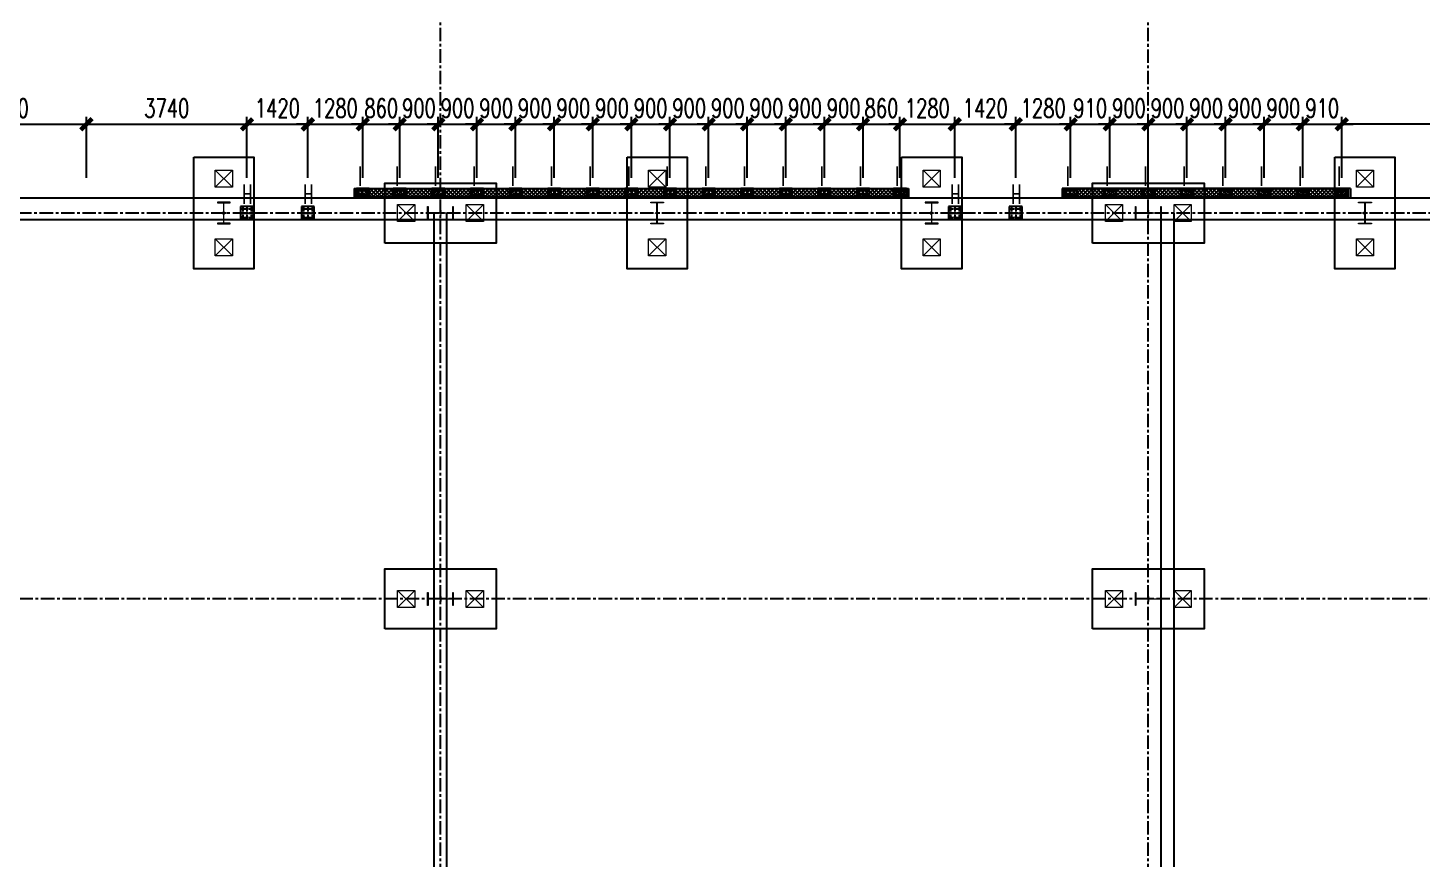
# Model space of a CAD drawing. Extents: x 782294 to 1727252, y -631030 to 17645.
# Drawn here: x 1043480 to 1075979, y -171001 to -151612 of the extents above; entities that cross this region are included whole.
import ezdxf

# ---------------------------------------------------------------- set-up
doc = ezdxf.new("R2010")
doc.units = 0
doc.linetypes.add('CENTER', pattern=[2, 1.25, -0.25, 0.25, -0.25])
doc.layers.get('Defpoints').update_dxf_attribs({"color": 210})
for name, color, linetype in [('!ZN3-铝板幕墙-3', 3, 'Continuous'), ('2钢材断面', 2, 'Continuous'), ('30预埋件', 30, 'Continuous'), ('40钢材投影', 40, 'Continuous'), ('ALT_CEN-0-30', 1, 'CENTER'), ('DIM', 173, 'Continuous'), ('DOTE', 1, 'CENTER'), ('S-BKL', 4, 'Continuous'), ('S-DOTE1', 140, 'CENTER'), ('S-HATCH1-W', 252, 'Continuous'), ('结构轮廓线', 1, 'Continuous')]:
    doc.layers.add(name, color=color, linetype=linetype)
doc.layers.add('S-col', color=2, linetype='Continuous', lineweight=0)
doc.layers.add('S-zhuang', color=1, linetype='Continuous', lineweight=0)
doc.styles.add('DHTEXT-1', font='romans.shx', dxfattribs={"width": 0.7, "bigfont": 'chinese.shx'})
doc.dimstyles.new('ZN175', dxfattribs={"dimscale": 175, "dimtxt": 2.5, "dimasz": 1.5, "dimexe": 1, "dimexo": 2, "dimgap": 0.9, "dimtad": 1, "dimdec": 0, "dimdsep": 46, "dimtxsty": 'DHTEXT-1', "dimblk": 'ARCHTICK', "dimcen": 2.5, "dimclrd": 173, "dimclre": 173, "dimclrt": 7, "dimazin": 2, "dimtfac": 1, "dimtdec": 0, "dimtix": 1, "dimtmove": 2, "dimatfit": 3, "dimfxl": 0, "dimtolj": 1, "dimtzin": 0, "dimarcsym": 0})

# ---------------------------------------------------------------- blocks, each defined once
blk = doc.blocks.new('20250901082728')
at = {"layer": 'DOTE', "ltscale": 250}
for p, q in [((43500, -5993.9), (43500, 99662.3)), ((60000, -5994.5), (60000, 99662.3)), ((133969.2, 90000), (-8092.2, 90000)), ((109500, 81000), (-8092.2, 81000))]:
    blk.add_line(p, q, dxfattribs=at)
blk = doc.blocks.new('20250913105919')
at = {"layer": '结构轮廓线', "color": 1, "ltscale": 500}
for p, q in [((41490, 90570), (54410, 90570)), ((41490, 90570), (41490, 90350)), ((54410, 90570), (54410, 90350)), ((64710, 90570), (57990, 90570)), ((57990, 90570), (57990, 90350)), ((64710, 90570), (64710, 90350))]:
    blk.add_line(p, q, dxfattribs=at)
blk = doc.blocks.new('20250903183753')
at = {"layer": '2钢材断面'}
for p, q in [((150, 0), (-150, 0)), ((-150, 0), (-150, -300)), ((150, -300), (150, 0)), ((-150, -300), (150, -300))]:
    blk.add_line(p, q, dxfattribs=at)
at = {"layer": '40钢材投影'}
for centre, radius in [((-100, -50), 12), ((-100, -150), 12), ((-100, -250), 12), ((-100, -50), 6), ((-100, -150), 6), ((-100, -250), 6), ((0, -50), 12), ((0, -150), 12), ((0, -250), 12), ((0, -50), 6), ((0, -150), 6), ((0, -250), 6), ((100, -50), 12), ((100, -150), 12), ((100, -251), 12), ((100, -50), 6), ((100, -150), 6), ((100, -251), 6)]:
    blk.add_circle(centre, radius, dxfattribs=at)
at = {"layer": 'ALT_CEN-0-30', "ltscale": 20}
for p, q in [((-100, 0), (-100, -300)), ((0, 0), (0, -300)), ((100, 0), (100, -300)), ((-150, -50), (150, -50)), ((-150, -150), (150, -150)), ((-150, -250), (150, -250))]:
    blk.add_line(p, q, dxfattribs=at)
blk = doc.blocks.new('20250903183821')
at = {"ltscale": 50}
blk.add_blockref('20250903183753', (0, 0), dxfattribs=at)
at = {"layer": '30预埋件', "style": 'DHTEXT-1', "text_generation_flag": 6, "width": 0.55}
blk.add_attdef('B', (-105, 65), '', height=450, rotation=180, dxfattribs=at)
blk = doc.blocks.new('20250902145151')
at = {"layer": '2钢材断面'}
for p, q in [((150, 100), (-150, 100)), ((-150, 100), (-150, -100)), ((150, -100), (150, 100)), ((-150, -100), (150, -100))]:
    blk.add_line(p, q, dxfattribs=at)
at = {"layer": '40钢材投影'}
for centre, radius in [((-100, 50), 10), ((-100, 50), 5), ((0, 50), 10), ((0, 50), 5), ((100, 50), 10), ((100, 50), 5), ((-100, -50), 10), ((-100, -50), 5), ((0, -50), 10), ((0, -50), 5), ((100, -50), 10), ((100, -50), 5)]:
    blk.add_circle(centre, radius, dxfattribs=at)
at = {"layer": 'ALT_CEN-0-30', "ltscale": 20}
for p, q in [((-150, 50), (150, 50)), ((-100, 100), (-100, -100)), ((0, 100), (0, -100)), ((100, 100), (100, -100)), ((-150, -50), (150, -50))]:
    blk.add_line(p, q, dxfattribs=at)
blk = doc.blocks.new('20250912153858')
at = {"ltscale": 50}
blk.add_blockref('20250902145151', (0, 100), dxfattribs=at)
at = {"layer": '30预埋件', "style": 'DHTEXT-1', "text_generation_flag": 6, "width": 0.55}
blk.add_attdef('B', (105, -65), '', height=450, dxfattribs=at)
blk = doc.blocks.new('20250913102435')
at = {"ltscale": 500}
for p in [(38990, 90150), (40410, 90150), (55490, 90150), (56910, 90150)]:
    blk.add_blockref('20250903183821', p, dxfattribs=at).add_auto_attribs({'B': 'H'})
at = {"layer": '结构轮廓线', "ltscale": 500, "rotation": 180}
for p in [(41690, 90570), (42550, 90570), (43450, 90570), (44350, 90570), (45250, 90570), (46150, 90570), (47050, 90570), (47950, 90570), (48850, 90570), (49750, 90570), (50650, 90570), (51550, 90570), (52450, 90570), (53350, 90570), (54210, 90570), (58190, 90570), (59100, 90570), (60000, 90570), (60900, 90570), (61800, 90569), (62700, 90570), (63600, 90570), (64510, 90570)]:
    blk.add_blockref('20250912153858', p, dxfattribs=at).add_auto_attribs({'B': 'I'})
blk = doc.blocks.new('_ArchTick')
at = {"color": 0, "linetype": 'ByBlock', "const_width": 0.4}
blk.add_lwpolyline([(-0.5, -0.5), (0.5, 0.5)], dxfattribs=at)
blk = doc.blocks.new('*D513')
at = {"layer": 'Defpoints', "color": 0, "ltscale": 1750, "transparency": 16777216}
for p in [(1074107, -153861), (1073197, -155461), (1074107, -155461)]:
    blk.add_point(p, dxfattribs=at)
at = {"layer": 'DIM', "color": 173, "linetype": 'ByBlock', "lineweight": -2, "ltscale": 1750, "transparency": 16777216}
for p, q in [((1073197, -155111), (1073197, -153686)), ((1074107, -155111), (1074107, -153686)), ((1073197, -153861), (1072935, -153861)), ((1073197, -153861), (1074107, -153861)), ((1074107, -153861), (1074370, -153861))]:
    blk.add_line(p, q, dxfattribs=at)
at = {"layer": 'DIM', "color": 173, "lineweight": -2, "ltscale": 1750, "transparency": 16777216, "xscale": 262.5, "yscale": 262.5, "zscale": 262.5}
blk.add_blockref('_ArchTick', (1073197, -153861), dxfattribs=at)
at = {"layer": 'DIM', "color": 173, "lineweight": -2, "ltscale": 1750, "transparency": 16777216, "xscale": 262.5, "yscale": 262.5, "zscale": 262.5, "rotation": 180}
blk.add_blockref('_ArchTick', (1074107, -153861), dxfattribs=at)
at = {"layer": 'DIM', "color": 7, "ltscale": 1750, "transparency": 16777216, "insert": (1073652, -153485), "char_height": 437.5, "attachment_point": 5, "style": 'DHTEXT-1'}
blk.add_mtext('\\A1;910', dxfattribs=at)
blk = doc.blocks.new('*D514')
at = {"layer": 'Defpoints', "color": 0, "ltscale": 1750, "transparency": 16777216}
for p in [(1073197, -153861), (1072297, -155461), (1073197, -155461)]:
    blk.add_point(p, dxfattribs=at)
at = {"layer": 'DIM', "color": 173, "linetype": 'ByBlock', "lineweight": -2, "ltscale": 1750, "transparency": 16777216}
for p, q in [((1072297, -155111), (1072297, -153686)), ((1073197, -155111), (1073197, -153686)), ((1072297, -153861), (1072035, -153861)), ((1072297, -153861), (1073197, -153861)), ((1073197, -153861), (1073460, -153861))]:
    blk.add_line(p, q, dxfattribs=at)
at = {"layer": 'DIM', "color": 173, "lineweight": -2, "ltscale": 1750, "transparency": 16777216, "xscale": 262.5, "yscale": 262.5, "zscale": 262.5}
blk.add_blockref('_ArchTick', (1072297, -153861), dxfattribs=at)
at = {"layer": 'DIM', "color": 173, "lineweight": -2, "ltscale": 1750, "transparency": 16777216, "xscale": 262.5, "yscale": 262.5, "zscale": 262.5, "rotation": 180}
blk.add_blockref('_ArchTick', (1073197, -153861), dxfattribs=at)
at = {"layer": 'DIM', "color": 7, "ltscale": 1750, "transparency": 16777216, "insert": (1072747, -153485), "char_height": 437.5, "attachment_point": 5, "style": 'DHTEXT-1'}
blk.add_mtext('\\A1;900', dxfattribs=at)
blk = doc.blocks.new('*D515')
at = {"layer": 'Defpoints', "color": 0, "ltscale": 1750, "transparency": 16777216}
for p in [(1072297, -153861), (1071397, -155461), (1072297, -155461)]:
    blk.add_point(p, dxfattribs=at)
at = {"layer": 'DIM', "color": 173, "linetype": 'ByBlock', "lineweight": -2, "ltscale": 1750, "transparency": 16777216}
for p, q in [((1071397, -155111), (1071397, -153686)), ((1072297, -155111), (1072297, -153686)), ((1071397, -153861), (1071135, -153861)), ((1071397, -153861), (1072297, -153861)), ((1072297, -153861), (1072560, -153861))]:
    blk.add_line(p, q, dxfattribs=at)
at = {"layer": 'DIM', "color": 173, "lineweight": -2, "ltscale": 1750, "transparency": 16777216, "xscale": 262.5, "yscale": 262.5, "zscale": 262.5}
blk.add_blockref('_ArchTick', (1071397, -153861), dxfattribs=at)
at = {"layer": 'DIM', "color": 173, "lineweight": -2, "ltscale": 1750, "transparency": 16777216, "xscale": 262.5, "yscale": 262.5, "zscale": 262.5, "rotation": 180}
blk.add_blockref('_ArchTick', (1072297, -153861), dxfattribs=at)
at = {"layer": 'DIM', "color": 7, "ltscale": 1750, "transparency": 16777216, "insert": (1071847, -153485), "char_height": 437.5, "attachment_point": 5, "style": 'DHTEXT-1'}
blk.add_mtext('\\A1;900', dxfattribs=at)
blk = doc.blocks.new('*D516')
at = {"layer": 'Defpoints', "color": 0, "ltscale": 1750, "transparency": 16777216}
for p in [(1071397, -153861), (1070497, -155461), (1071397, -155461)]:
    blk.add_point(p, dxfattribs=at)
at = {"layer": 'DIM', "color": 173, "linetype": 'ByBlock', "lineweight": -2, "ltscale": 1750, "transparency": 16777216}
for p, q in [((1070497, -155111), (1070497, -153686)), ((1071397, -155111), (1071397, -153686)), ((1070497, -153861), (1070235, -153861)), ((1070497, -153861), (1071397, -153861)), ((1071397, -153861), (1071660, -153861))]:
    blk.add_line(p, q, dxfattribs=at)
at = {"layer": 'DIM', "color": 173, "lineweight": -2, "ltscale": 1750, "transparency": 16777216, "xscale": 262.5, "yscale": 262.5, "zscale": 262.5}
blk.add_blockref('_ArchTick', (1070497, -153861), dxfattribs=at)
at = {"layer": 'DIM', "color": 173, "lineweight": -2, "ltscale": 1750, "transparency": 16777216, "xscale": 262.5, "yscale": 262.5, "zscale": 262.5, "rotation": 180}
blk.add_blockref('_ArchTick', (1071397, -153861), dxfattribs=at)
at = {"layer": 'DIM', "color": 7, "ltscale": 1750, "transparency": 16777216, "insert": (1070947, -153485), "char_height": 437.5, "attachment_point": 5, "style": 'DHTEXT-1'}
blk.add_mtext('\\A1;900', dxfattribs=at)
blk = doc.blocks.new('*D517')
at = {"layer": 'Defpoints', "color": 0, "ltscale": 1750, "transparency": 16777216}
for p in [(1070497, -153861), (1069597, -155461), (1070497, -155461)]:
    blk.add_point(p, dxfattribs=at)
at = {"layer": 'DIM', "color": 173, "linetype": 'ByBlock', "lineweight": -2, "ltscale": 1750, "transparency": 16777216}
for p, q in [((1069597, -155111), (1069597, -153686)), ((1070497, -155111), (1070497, -153686)), ((1069597, -153861), (1069335, -153861)), ((1069597, -153861), (1070497, -153861)), ((1070497, -153861), (1070760, -153861))]:
    blk.add_line(p, q, dxfattribs=at)
at = {"layer": 'DIM', "color": 173, "lineweight": -2, "ltscale": 1750, "transparency": 16777216, "xscale": 262.5, "yscale": 262.5, "zscale": 262.5}
blk.add_blockref('_ArchTick', (1069597, -153861), dxfattribs=at)
at = {"layer": 'DIM', "color": 173, "lineweight": -2, "ltscale": 1750, "transparency": 16777216, "xscale": 262.5, "yscale": 262.5, "zscale": 262.5, "rotation": 180}
blk.add_blockref('_ArchTick', (1070497, -153861), dxfattribs=at)
at = {"layer": 'DIM', "color": 7, "ltscale": 1750, "transparency": 16777216, "insert": (1070047, -153485), "char_height": 437.5, "attachment_point": 5, "style": 'DHTEXT-1'}
blk.add_mtext('\\A1;900', dxfattribs=at)
blk = doc.blocks.new('*D518')
at = {"layer": 'Defpoints', "color": 0, "ltscale": 1750, "transparency": 16777216}
for p in [(1069597, -153861), (1068697, -155461), (1069597, -155461)]:
    blk.add_point(p, dxfattribs=at)
at = {"layer": 'DIM', "color": 173, "linetype": 'ByBlock', "lineweight": -2, "ltscale": 1750, "transparency": 16777216}
for p, q in [((1068697, -155111), (1068697, -153686)), ((1069597, -155111), (1069597, -153686)), ((1068697, -153861), (1068435, -153861)), ((1068697, -153861), (1069597, -153861)), ((1069597, -153861), (1069860, -153861))]:
    blk.add_line(p, q, dxfattribs=at)
at = {"layer": 'DIM', "color": 173, "lineweight": -2, "ltscale": 1750, "transparency": 16777216, "xscale": 262.5, "yscale": 262.5, "zscale": 262.5}
blk.add_blockref('_ArchTick', (1068697, -153861), dxfattribs=at)
at = {"layer": 'DIM', "color": 173, "lineweight": -2, "ltscale": 1750, "transparency": 16777216, "xscale": 262.5, "yscale": 262.5, "zscale": 262.5, "rotation": 180}
blk.add_blockref('_ArchTick', (1069597, -153861), dxfattribs=at)
at = {"layer": 'DIM', "color": 7, "ltscale": 1750, "transparency": 16777216, "insert": (1069147, -153485), "char_height": 437.5, "attachment_point": 5, "style": 'DHTEXT-1'}
blk.add_mtext('\\A1;900', dxfattribs=at)
blk = doc.blocks.new('*D519')
at = {"layer": 'Defpoints', "color": 0, "ltscale": 1750, "transparency": 16777216}
for p in [(1068697, -153861), (1067787, -155461), (1068697, -155461)]:
    blk.add_point(p, dxfattribs=at)
at = {"layer": 'DIM', "color": 173, "linetype": 'ByBlock', "lineweight": -2, "ltscale": 1750, "transparency": 16777216}
for p, q in [((1067787, -155111), (1067787, -153686)), ((1068697, -155111), (1068697, -153686)), ((1067787, -153861), (1067525, -153861)), ((1067787, -153861), (1068697, -153861)), ((1068697, -153861), (1068960, -153861))]:
    blk.add_line(p, q, dxfattribs=at)
at = {"layer": 'DIM', "color": 173, "lineweight": -2, "ltscale": 1750, "transparency": 16777216, "xscale": 262.5, "yscale": 262.5, "zscale": 262.5}
blk.add_blockref('_ArchTick', (1067787, -153861), dxfattribs=at)
at = {"layer": 'DIM', "color": 173, "lineweight": -2, "ltscale": 1750, "transparency": 16777216, "xscale": 262.5, "yscale": 262.5, "zscale": 262.5, "rotation": 180}
blk.add_blockref('_ArchTick', (1068697, -153861), dxfattribs=at)
at = {"layer": 'DIM', "color": 7, "ltscale": 1750, "transparency": 16777216, "insert": (1068242, -153485), "char_height": 437.5, "attachment_point": 5, "style": 'DHTEXT-1'}
blk.add_mtext('\\A1;910', dxfattribs=at)
blk = doc.blocks.new('*D520')
at = {"layer": 'Defpoints', "color": 0, "ltscale": 1750, "transparency": 16777216}
for p in [(1067787, -153861), (1066507, -155461), (1067787, -155461)]:
    blk.add_point(p, dxfattribs=at)
at = {"layer": 'DIM', "color": 173, "linetype": 'ByBlock', "lineweight": -2, "ltscale": 1750, "transparency": 16777216}
for p, q in [((1066507, -155111), (1066507, -153686)), ((1067787, -155111), (1067787, -153686)), ((1066507, -153861), (1066245, -153861)), ((1066507, -153861), (1067787, -153861)), ((1067787, -153861), (1068050, -153861))]:
    blk.add_line(p, q, dxfattribs=at)
at = {"layer": 'DIM', "color": 173, "lineweight": -2, "ltscale": 1750, "transparency": 16777216, "xscale": 262.5, "yscale": 262.5, "zscale": 262.5}
blk.add_blockref('_ArchTick', (1066507, -153861), dxfattribs=at)
at = {"layer": 'DIM', "color": 173, "lineweight": -2, "ltscale": 1750, "transparency": 16777216, "xscale": 262.5, "yscale": 262.5, "zscale": 262.5, "rotation": 180}
blk.add_blockref('_ArchTick', (1067787, -153861), dxfattribs=at)
at = {"layer": 'DIM', "color": 7, "ltscale": 1750, "transparency": 16777216, "insert": (1067147, -153485), "char_height": 437.5, "attachment_point": 5, "style": 'DHTEXT-1'}
blk.add_mtext('\\A1;1280', dxfattribs=at)
blk = doc.blocks.new('*D521')
at = {"layer": 'Defpoints', "color": 0, "ltscale": 1750, "transparency": 16777216}
for p in [(1066507, -153861), (1065087, -155461), (1066507, -155461)]:
    blk.add_point(p, dxfattribs=at)
at = {"layer": 'DIM', "color": 173, "linetype": 'ByBlock', "lineweight": -2, "ltscale": 1750, "transparency": 16777216}
for p, q in [((1065087, -155111), (1065087, -153686)), ((1066507, -155111), (1066507, -153686)), ((1065087, -153861), (1066507, -153861))]:
    blk.add_line(p, q, dxfattribs=at)
at = {"layer": 'DIM', "color": 173, "lineweight": -2, "ltscale": 1750, "transparency": 16777216, "xscale": 262.5, "yscale": 262.5, "zscale": 262.5, "rotation": 180}
blk.add_blockref('_ArchTick', (1065087, -153861), dxfattribs=at)
at = {"layer": 'DIM', "color": 173, "lineweight": -2, "ltscale": 1750, "transparency": 16777216, "xscale": 262.5, "yscale": 262.5, "zscale": 262.5}
blk.add_blockref('_ArchTick', (1066507, -153861), dxfattribs=at)
at = {"layer": 'DIM', "color": 7, "ltscale": 1750, "transparency": 16777216, "insert": (1065797, -153485), "char_height": 437.5, "attachment_point": 5, "style": 'DHTEXT-1'}
blk.add_mtext('\\A1;1420', dxfattribs=at)
blk = doc.blocks.new('*D522')
at = {"layer": 'Defpoints', "color": 0, "ltscale": 1750, "transparency": 16777216}
for p in [(1065087, -153861), (1063807, -155461), (1065087, -155461)]:
    blk.add_point(p, dxfattribs=at)
at = {"layer": 'DIM', "color": 173, "linetype": 'ByBlock', "lineweight": -2, "ltscale": 1750, "transparency": 16777216}
for p, q in [((1063807, -155111), (1063807, -153686)), ((1065087, -155111), (1065087, -153686)), ((1063807, -153861), (1063545, -153861)), ((1063807, -153861), (1065087, -153861)), ((1065087, -153861), (1065350, -153861))]:
    blk.add_line(p, q, dxfattribs=at)
at = {"layer": 'DIM', "color": 173, "lineweight": -2, "ltscale": 1750, "transparency": 16777216, "xscale": 262.5, "yscale": 262.5, "zscale": 262.5}
blk.add_blockref('_ArchTick', (1063807, -153861), dxfattribs=at)
at = {"layer": 'DIM', "color": 173, "lineweight": -2, "ltscale": 1750, "transparency": 16777216, "xscale": 262.5, "yscale": 262.5, "zscale": 262.5, "rotation": 180}
blk.add_blockref('_ArchTick', (1065087, -153861), dxfattribs=at)
at = {"layer": 'DIM', "color": 7, "ltscale": 1750, "transparency": 16777216, "insert": (1064447, -153485), "char_height": 437.5, "attachment_point": 5, "style": 'DHTEXT-1'}
blk.add_mtext('\\A1;1280', dxfattribs=at)
blk = doc.blocks.new('*D523')
at = {"layer": 'Defpoints', "color": 0, "ltscale": 1750, "transparency": 16777216}
for p in [(1063807, -153861), (1062947, -155461), (1063807, -155461)]:
    blk.add_point(p, dxfattribs=at)
at = {"layer": 'DIM', "color": 173, "linetype": 'ByBlock', "lineweight": -2, "ltscale": 1750, "transparency": 16777216}
for p, q in [((1062947, -155111), (1062947, -153686)), ((1063807, -155111), (1063807, -153686)), ((1062947, -153861), (1062685, -153861)), ((1062947, -153861), (1063807, -153861)), ((1063807, -153861), (1064070, -153861))]:
    blk.add_line(p, q, dxfattribs=at)
at = {"layer": 'DIM', "color": 173, "lineweight": -2, "ltscale": 1750, "transparency": 16777216, "xscale": 262.5, "yscale": 262.5, "zscale": 262.5}
blk.add_blockref('_ArchTick', (1062947, -153861), dxfattribs=at)
at = {"layer": 'DIM', "color": 173, "lineweight": -2, "ltscale": 1750, "transparency": 16777216, "xscale": 262.5, "yscale": 262.5, "zscale": 262.5, "rotation": 180}
blk.add_blockref('_ArchTick', (1063807, -153861), dxfattribs=at)
at = {"layer": 'DIM', "color": 7, "ltscale": 1750, "transparency": 16777216, "insert": (1063377, -153485), "char_height": 437.5, "attachment_point": 5, "style": 'DHTEXT-1'}
blk.add_mtext('\\A1;860', dxfattribs=at)
blk = doc.blocks.new('*D524')
at = {"layer": 'Defpoints', "color": 0, "ltscale": 1750, "transparency": 16777216}
for p in [(1062947, -153861), (1062047, -155461), (1062947, -155461)]:
    blk.add_point(p, dxfattribs=at)
at = {"layer": 'DIM', "color": 173, "linetype": 'ByBlock', "lineweight": -2, "ltscale": 1750, "transparency": 16777216}
for p, q in [((1062047, -155111), (1062047, -153686)), ((1062947, -155111), (1062947, -153686)), ((1062047, -153861), (1061785, -153861)), ((1062047, -153861), (1062947, -153861)), ((1062947, -153861), (1063210, -153861))]:
    blk.add_line(p, q, dxfattribs=at)
at = {"layer": 'DIM', "color": 173, "lineweight": -2, "ltscale": 1750, "transparency": 16777216, "xscale": 262.5, "yscale": 262.5, "zscale": 262.5}
blk.add_blockref('_ArchTick', (1062047, -153861), dxfattribs=at)
at = {"layer": 'DIM', "color": 173, "lineweight": -2, "ltscale": 1750, "transparency": 16777216, "xscale": 262.5, "yscale": 262.5, "zscale": 262.5, "rotation": 180}
blk.add_blockref('_ArchTick', (1062947, -153861), dxfattribs=at)
at = {"layer": 'DIM', "color": 7, "ltscale": 1750, "transparency": 16777216, "insert": (1062497, -153485), "char_height": 437.5, "attachment_point": 5, "style": 'DHTEXT-1'}
blk.add_mtext('\\A1;900', dxfattribs=at)
blk = doc.blocks.new('*D525')
at = {"layer": 'Defpoints', "color": 0, "ltscale": 1750, "transparency": 16777216}
for p in [(1062047, -153861), (1061147, -155461), (1062047, -155461)]:
    blk.add_point(p, dxfattribs=at)
at = {"layer": 'DIM', "color": 173, "linetype": 'ByBlock', "lineweight": -2, "ltscale": 1750, "transparency": 16777216}
for p, q in [((1061147, -155111), (1061147, -153686)), ((1062047, -155111), (1062047, -153686)), ((1061147, -153861), (1060885, -153861)), ((1061147, -153861), (1062047, -153861)), ((1062047, -153861), (1062310, -153861))]:
    blk.add_line(p, q, dxfattribs=at)
at = {"layer": 'DIM', "color": 173, "lineweight": -2, "ltscale": 1750, "transparency": 16777216, "xscale": 262.5, "yscale": 262.5, "zscale": 262.5}
blk.add_blockref('_ArchTick', (1061147, -153861), dxfattribs=at)
at = {"layer": 'DIM', "color": 173, "lineweight": -2, "ltscale": 1750, "transparency": 16777216, "xscale": 262.5, "yscale": 262.5, "zscale": 262.5, "rotation": 180}
blk.add_blockref('_ArchTick', (1062047, -153861), dxfattribs=at)
at = {"layer": 'DIM', "color": 7, "ltscale": 1750, "transparency": 16777216, "insert": (1061597, -153485), "char_height": 437.5, "attachment_point": 5, "style": 'DHTEXT-1'}
blk.add_mtext('\\A1;900', dxfattribs=at)
blk = doc.blocks.new('*D526')
at = {"layer": 'Defpoints', "color": 0, "ltscale": 1750, "transparency": 16777216}
for p in [(1061147, -153861), (1060247, -155461), (1061147, -155461)]:
    blk.add_point(p, dxfattribs=at)
at = {"layer": 'DIM', "color": 173, "linetype": 'ByBlock', "lineweight": -2, "ltscale": 1750, "transparency": 16777216}
for p, q in [((1060247, -155111), (1060247, -153686)), ((1061147, -155111), (1061147, -153686)), ((1060247, -153861), (1059985, -153861)), ((1060247, -153861), (1061147, -153861)), ((1061147, -153861), (1061410, -153861))]:
    blk.add_line(p, q, dxfattribs=at)
at = {"layer": 'DIM', "color": 173, "lineweight": -2, "ltscale": 1750, "transparency": 16777216, "xscale": 262.5, "yscale": 262.5, "zscale": 262.5}
blk.add_blockref('_ArchTick', (1060247, -153861), dxfattribs=at)
at = {"layer": 'DIM', "color": 173, "lineweight": -2, "ltscale": 1750, "transparency": 16777216, "xscale": 262.5, "yscale": 262.5, "zscale": 262.5, "rotation": 180}
blk.add_blockref('_ArchTick', (1061147, -153861), dxfattribs=at)
at = {"layer": 'DIM', "color": 7, "ltscale": 1750, "transparency": 16777216, "insert": (1060697, -153485), "char_height": 437.5, "attachment_point": 5, "style": 'DHTEXT-1'}
blk.add_mtext('\\A1;900', dxfattribs=at)
blk = doc.blocks.new('*D527')
at = {"layer": 'Defpoints', "color": 0, "ltscale": 1750, "transparency": 16777216}
for p in [(1060247, -153861), (1059347, -155461), (1060247, -155461)]:
    blk.add_point(p, dxfattribs=at)
at = {"layer": 'DIM', "color": 173, "linetype": 'ByBlock', "lineweight": -2, "ltscale": 1750, "transparency": 16777216}
for p, q in [((1059347, -155111), (1059347, -153686)), ((1060247, -155111), (1060247, -153686)), ((1059347, -153861), (1059085, -153861)), ((1059347, -153861), (1060247, -153861)), ((1060247, -153861), (1060510, -153861))]:
    blk.add_line(p, q, dxfattribs=at)
at = {"layer": 'DIM', "color": 173, "lineweight": -2, "ltscale": 1750, "transparency": 16777216, "xscale": 262.5, "yscale": 262.5, "zscale": 262.5}
blk.add_blockref('_ArchTick', (1059347, -153861), dxfattribs=at)
at = {"layer": 'DIM', "color": 173, "lineweight": -2, "ltscale": 1750, "transparency": 16777216, "xscale": 262.5, "yscale": 262.5, "zscale": 262.5, "rotation": 180}
blk.add_blockref('_ArchTick', (1060247, -153861), dxfattribs=at)
at = {"layer": 'DIM', "color": 7, "ltscale": 1750, "transparency": 16777216, "insert": (1059797, -153485), "char_height": 437.5, "attachment_point": 5, "style": 'DHTEXT-1'}
blk.add_mtext('\\A1;900', dxfattribs=at)
blk = doc.blocks.new('*D528')
at = {"layer": 'Defpoints', "color": 0, "ltscale": 1750, "transparency": 16777216}
for p in [(1059347, -153861), (1058447, -155461), (1059347, -155461)]:
    blk.add_point(p, dxfattribs=at)
at = {"layer": 'DIM', "color": 173, "linetype": 'ByBlock', "lineweight": -2, "ltscale": 1750, "transparency": 16777216}
for p, q in [((1058447, -155111), (1058447, -153686)), ((1059347, -155111), (1059347, -153686)), ((1058447, -153861), (1058185, -153861)), ((1058447, -153861), (1059347, -153861)), ((1059347, -153861), (1059610, -153861))]:
    blk.add_line(p, q, dxfattribs=at)
at = {"layer": 'DIM', "color": 173, "lineweight": -2, "ltscale": 1750, "transparency": 16777216, "xscale": 262.5, "yscale": 262.5, "zscale": 262.5}
blk.add_blockref('_ArchTick', (1058447, -153861), dxfattribs=at)
at = {"layer": 'DIM', "color": 173, "lineweight": -2, "ltscale": 1750, "transparency": 16777216, "xscale": 262.5, "yscale": 262.5, "zscale": 262.5, "rotation": 180}
blk.add_blockref('_ArchTick', (1059347, -153861), dxfattribs=at)
at = {"layer": 'DIM', "color": 7, "ltscale": 1750, "transparency": 16777216, "insert": (1058897, -153485), "char_height": 437.5, "attachment_point": 5, "style": 'DHTEXT-1'}
blk.add_mtext('\\A1;900', dxfattribs=at)
blk = doc.blocks.new('*D529')
at = {"layer": 'Defpoints', "color": 0, "ltscale": 1750, "transparency": 16777216}
for p in [(1058447, -153861), (1057547, -155461), (1058447, -155461)]:
    blk.add_point(p, dxfattribs=at)
at = {"layer": 'DIM', "color": 173, "linetype": 'ByBlock', "lineweight": -2, "ltscale": 1750, "transparency": 16777216}
for p, q in [((1057547, -155111), (1057547, -153686)), ((1058447, -155111), (1058447, -153686)), ((1057547, -153861), (1057285, -153861)), ((1057547, -153861), (1058447, -153861)), ((1058447, -153861), (1058710, -153861))]:
    blk.add_line(p, q, dxfattribs=at)
at = {"layer": 'DIM', "color": 173, "lineweight": -2, "ltscale": 1750, "transparency": 16777216, "xscale": 262.5, "yscale": 262.5, "zscale": 262.5}
blk.add_blockref('_ArchTick', (1057547, -153861), dxfattribs=at)
at = {"layer": 'DIM', "color": 173, "lineweight": -2, "ltscale": 1750, "transparency": 16777216, "xscale": 262.5, "yscale": 262.5, "zscale": 262.5, "rotation": 180}
blk.add_blockref('_ArchTick', (1058447, -153861), dxfattribs=at)
at = {"layer": 'DIM', "color": 7, "ltscale": 1750, "transparency": 16777216, "insert": (1057997, -153485), "char_height": 437.5, "attachment_point": 5, "style": 'DHTEXT-1'}
blk.add_mtext('\\A1;900', dxfattribs=at)
blk = doc.blocks.new('*D530')
at = {"layer": 'Defpoints', "color": 0, "ltscale": 1750, "transparency": 16777216}
for p in [(1057547, -153861), (1056647, -155461), (1057547, -155461)]:
    blk.add_point(p, dxfattribs=at)
at = {"layer": 'DIM', "color": 173, "linetype": 'ByBlock', "lineweight": -2, "ltscale": 1750, "transparency": 16777216}
for p, q in [((1056647, -155111), (1056647, -153686)), ((1057547, -155111), (1057547, -153686)), ((1056647, -153861), (1056385, -153861)), ((1056647, -153861), (1057547, -153861)), ((1057547, -153861), (1057810, -153861))]:
    blk.add_line(p, q, dxfattribs=at)
at = {"layer": 'DIM', "color": 173, "lineweight": -2, "ltscale": 1750, "transparency": 16777216, "xscale": 262.5, "yscale": 262.5, "zscale": 262.5}
blk.add_blockref('_ArchTick', (1056647, -153861), dxfattribs=at)
at = {"layer": 'DIM', "color": 173, "lineweight": -2, "ltscale": 1750, "transparency": 16777216, "xscale": 262.5, "yscale": 262.5, "zscale": 262.5, "rotation": 180}
blk.add_blockref('_ArchTick', (1057547, -153861), dxfattribs=at)
at = {"layer": 'DIM', "color": 7, "ltscale": 1750, "transparency": 16777216, "insert": (1057097, -153485), "char_height": 437.5, "attachment_point": 5, "style": 'DHTEXT-1'}
blk.add_mtext('\\A1;900', dxfattribs=at)
blk = doc.blocks.new('*D531')
at = {"layer": 'Defpoints', "color": 0, "ltscale": 1750, "transparency": 16777216}
for p in [(1056647, -153861), (1055747, -155461), (1056647, -155461)]:
    blk.add_point(p, dxfattribs=at)
at = {"layer": 'DIM', "color": 173, "linetype": 'ByBlock', "lineweight": -2, "ltscale": 1750, "transparency": 16777216}
for p, q in [((1055747, -155111), (1055747, -153686)), ((1056647, -155111), (1056647, -153686)), ((1055747, -153861), (1055485, -153861)), ((1055747, -153861), (1056647, -153861)), ((1056647, -153861), (1056910, -153861))]:
    blk.add_line(p, q, dxfattribs=at)
at = {"layer": 'DIM', "color": 173, "lineweight": -2, "ltscale": 1750, "transparency": 16777216, "xscale": 262.5, "yscale": 262.5, "zscale": 262.5}
blk.add_blockref('_ArchTick', (1055747, -153861), dxfattribs=at)
at = {"layer": 'DIM', "color": 173, "lineweight": -2, "ltscale": 1750, "transparency": 16777216, "xscale": 262.5, "yscale": 262.5, "zscale": 262.5, "rotation": 180}
blk.add_blockref('_ArchTick', (1056647, -153861), dxfattribs=at)
at = {"layer": 'DIM', "color": 7, "ltscale": 1750, "transparency": 16777216, "insert": (1056197, -153485), "char_height": 437.5, "attachment_point": 5, "style": 'DHTEXT-1'}
blk.add_mtext('\\A1;900', dxfattribs=at)
blk = doc.blocks.new('*D532')
at = {"layer": 'Defpoints', "color": 0, "ltscale": 1750, "transparency": 16777216}
for p in [(1055747, -153861), (1054847, -155461), (1055747, -155461)]:
    blk.add_point(p, dxfattribs=at)
at = {"layer": 'DIM', "color": 173, "linetype": 'ByBlock', "lineweight": -2, "ltscale": 1750, "transparency": 16777216}
for p, q in [((1054847, -155111), (1054847, -153686)), ((1055747, -155111), (1055747, -153686)), ((1054847, -153861), (1054585, -153861)), ((1054847, -153861), (1055747, -153861)), ((1055747, -153861), (1056010, -153861))]:
    blk.add_line(p, q, dxfattribs=at)
at = {"layer": 'DIM', "color": 173, "lineweight": -2, "ltscale": 1750, "transparency": 16777216, "xscale": 262.5, "yscale": 262.5, "zscale": 262.5}
blk.add_blockref('_ArchTick', (1054847, -153861), dxfattribs=at)
at = {"layer": 'DIM', "color": 173, "lineweight": -2, "ltscale": 1750, "transparency": 16777216, "xscale": 262.5, "yscale": 262.5, "zscale": 262.5, "rotation": 180}
blk.add_blockref('_ArchTick', (1055747, -153861), dxfattribs=at)
at = {"layer": 'DIM', "color": 7, "ltscale": 1750, "transparency": 16777216, "insert": (1055297, -153485), "char_height": 437.5, "attachment_point": 5, "style": 'DHTEXT-1'}
blk.add_mtext('\\A1;900', dxfattribs=at)
blk = doc.blocks.new('*D533')
at = {"layer": 'Defpoints', "color": 0, "ltscale": 1750, "transparency": 16777216}
for p in [(1054847, -153861), (1053947, -155461), (1054847, -155461)]:
    blk.add_point(p, dxfattribs=at)
at = {"layer": 'DIM', "color": 173, "linetype": 'ByBlock', "lineweight": -2, "ltscale": 1750, "transparency": 16777216}
for p, q in [((1053947, -155111), (1053947, -153686)), ((1054847, -155111), (1054847, -153686)), ((1053947, -153861), (1053685, -153861)), ((1053947, -153861), (1054847, -153861)), ((1054847, -153861), (1055110, -153861))]:
    blk.add_line(p, q, dxfattribs=at)
at = {"layer": 'DIM', "color": 173, "lineweight": -2, "ltscale": 1750, "transparency": 16777216, "xscale": 262.5, "yscale": 262.5, "zscale": 262.5}
blk.add_blockref('_ArchTick', (1053947, -153861), dxfattribs=at)
at = {"layer": 'DIM', "color": 173, "lineweight": -2, "ltscale": 1750, "transparency": 16777216, "xscale": 262.5, "yscale": 262.5, "zscale": 262.5, "rotation": 180}
blk.add_blockref('_ArchTick', (1054847, -153861), dxfattribs=at)
at = {"layer": 'DIM', "color": 7, "ltscale": 1750, "transparency": 16777216, "insert": (1054397, -153485), "char_height": 437.5, "attachment_point": 5, "style": 'DHTEXT-1'}
blk.add_mtext('\\A1;900', dxfattribs=at)
blk = doc.blocks.new('*D534')
at = {"layer": 'Defpoints', "color": 0, "ltscale": 1750, "transparency": 16777216}
for p in [(1053947, -153861), (1053047, -155461), (1053947, -155461)]:
    blk.add_point(p, dxfattribs=at)
at = {"layer": 'DIM', "color": 173, "linetype": 'ByBlock', "lineweight": -2, "ltscale": 1750, "transparency": 16777216}
for p, q in [((1053047, -155111), (1053047, -153686)), ((1053947, -155111), (1053947, -153686)), ((1053047, -153861), (1052785, -153861)), ((1053047, -153861), (1053947, -153861)), ((1053947, -153861), (1054210, -153861))]:
    blk.add_line(p, q, dxfattribs=at)
at = {"layer": 'DIM', "color": 173, "lineweight": -2, "ltscale": 1750, "transparency": 16777216, "xscale": 262.5, "yscale": 262.5, "zscale": 262.5}
blk.add_blockref('_ArchTick', (1053047, -153861), dxfattribs=at)
at = {"layer": 'DIM', "color": 173, "lineweight": -2, "ltscale": 1750, "transparency": 16777216, "xscale": 262.5, "yscale": 262.5, "zscale": 262.5, "rotation": 180}
blk.add_blockref('_ArchTick', (1053947, -153861), dxfattribs=at)
at = {"layer": 'DIM', "color": 7, "ltscale": 1750, "transparency": 16777216, "insert": (1053497, -153485), "char_height": 437.5, "attachment_point": 5, "style": 'DHTEXT-1'}
blk.add_mtext('\\A1;900', dxfattribs=at)
blk = doc.blocks.new('*D535')
at = {"layer": 'Defpoints', "color": 0, "ltscale": 1750, "transparency": 16777216}
for p in [(1053047, -153861), (1052147, -155461), (1053047, -155461)]:
    blk.add_point(p, dxfattribs=at)
at = {"layer": 'DIM', "color": 173, "linetype": 'ByBlock', "lineweight": -2, "ltscale": 1750, "transparency": 16777216}
for p, q in [((1052147, -155111), (1052147, -153686)), ((1053047, -155111), (1053047, -153686)), ((1052147, -153861), (1051885, -153861)), ((1052147, -153861), (1053047, -153861)), ((1053047, -153861), (1053310, -153861))]:
    blk.add_line(p, q, dxfattribs=at)
at = {"layer": 'DIM', "color": 173, "lineweight": -2, "ltscale": 1750, "transparency": 16777216, "xscale": 262.5, "yscale": 262.5, "zscale": 262.5}
blk.add_blockref('_ArchTick', (1052147, -153861), dxfattribs=at)
at = {"layer": 'DIM', "color": 173, "lineweight": -2, "ltscale": 1750, "transparency": 16777216, "xscale": 262.5, "yscale": 262.5, "zscale": 262.5, "rotation": 180}
blk.add_blockref('_ArchTick', (1053047, -153861), dxfattribs=at)
at = {"layer": 'DIM', "color": 7, "ltscale": 1750, "transparency": 16777216, "insert": (1052597, -153485), "char_height": 437.5, "attachment_point": 5, "style": 'DHTEXT-1'}
blk.add_mtext('\\A1;900', dxfattribs=at)
blk = doc.blocks.new('*D536')
at = {"layer": 'Defpoints', "color": 0, "ltscale": 1750, "transparency": 16777216}
for p in [(1052147, -153861), (1051287, -155461), (1052147, -155461)]:
    blk.add_point(p, dxfattribs=at)
at = {"layer": 'DIM', "color": 173, "linetype": 'ByBlock', "lineweight": -2, "ltscale": 1750, "transparency": 16777216}
for p, q in [((1051287, -155111), (1051287, -153686)), ((1052147, -155111), (1052147, -153686)), ((1051287, -153861), (1051025, -153861)), ((1051287, -153861), (1052147, -153861)), ((1052147, -153861), (1052410, -153861))]:
    blk.add_line(p, q, dxfattribs=at)
at = {"layer": 'DIM', "color": 173, "lineweight": -2, "ltscale": 1750, "transparency": 16777216, "xscale": 262.5, "yscale": 262.5, "zscale": 262.5}
blk.add_blockref('_ArchTick', (1051287, -153861), dxfattribs=at)
at = {"layer": 'DIM', "color": 173, "lineweight": -2, "ltscale": 1750, "transparency": 16777216, "xscale": 262.5, "yscale": 262.5, "zscale": 262.5, "rotation": 180}
blk.add_blockref('_ArchTick', (1052147, -153861), dxfattribs=at)
at = {"layer": 'DIM', "color": 7, "ltscale": 1750, "transparency": 16777216, "insert": (1051717, -153485), "char_height": 437.5, "attachment_point": 5, "style": 'DHTEXT-1'}
blk.add_mtext('\\A1;860', dxfattribs=at)
blk = doc.blocks.new('*D537')
at = {"layer": 'Defpoints', "color": 0, "ltscale": 1750, "transparency": 16777216}
for p in [(1051287, -153861), (1050007, -155461), (1051287, -155461)]:
    blk.add_point(p, dxfattribs=at)
at = {"layer": 'DIM', "color": 173, "linetype": 'ByBlock', "lineweight": -2, "ltscale": 1750, "transparency": 16777216}
for p, q in [((1050007, -155111), (1050007, -153686)), ((1051287, -155111), (1051287, -153686)), ((1050007, -153861), (1049745, -153861)), ((1050007, -153861), (1051287, -153861)), ((1051287, -153861), (1051550, -153861))]:
    blk.add_line(p, q, dxfattribs=at)
at = {"layer": 'DIM', "color": 173, "lineweight": -2, "ltscale": 1750, "transparency": 16777216, "xscale": 262.5, "yscale": 262.5, "zscale": 262.5}
blk.add_blockref('_ArchTick', (1050007, -153861), dxfattribs=at)
at = {"layer": 'DIM', "color": 173, "lineweight": -2, "ltscale": 1750, "transparency": 16777216, "xscale": 262.5, "yscale": 262.5, "zscale": 262.5, "rotation": 180}
blk.add_blockref('_ArchTick', (1051287, -153861), dxfattribs=at)
at = {"layer": 'DIM', "color": 7, "ltscale": 1750, "transparency": 16777216, "insert": (1050647, -153485), "char_height": 437.5, "attachment_point": 5, "style": 'DHTEXT-1'}
blk.add_mtext('\\A1;1280', dxfattribs=at)
blk = doc.blocks.new('*D538')
at = {"layer": 'Defpoints', "color": 0, "ltscale": 1750, "transparency": 16777216}
for p in [(1050007, -153861), (1048587, -155461), (1050007, -155461)]:
    blk.add_point(p, dxfattribs=at)
at = {"layer": 'DIM', "color": 173, "linetype": 'ByBlock', "lineweight": -2, "ltscale": 1750, "transparency": 16777216}
for p, q in [((1048587, -155111), (1048587, -153686)), ((1050007, -155111), (1050007, -153686)), ((1048587, -153861), (1050007, -153861))]:
    blk.add_line(p, q, dxfattribs=at)
at = {"layer": 'DIM', "color": 173, "lineweight": -2, "ltscale": 1750, "transparency": 16777216, "xscale": 262.5, "yscale": 262.5, "zscale": 262.5, "rotation": 180}
blk.add_blockref('_ArchTick', (1048587, -153861), dxfattribs=at)
at = {"layer": 'DIM', "color": 173, "lineweight": -2, "ltscale": 1750, "transparency": 16777216, "xscale": 262.5, "yscale": 262.5, "zscale": 262.5}
blk.add_blockref('_ArchTick', (1050007, -153861), dxfattribs=at)
at = {"layer": 'DIM', "color": 7, "ltscale": 1750, "transparency": 16777216, "insert": (1049297, -153485), "char_height": 437.5, "attachment_point": 5, "style": 'DHTEXT-1'}
blk.add_mtext('\\A1;1420', dxfattribs=at)
blk = doc.blocks.new('*D539')
at = {"layer": 'Defpoints', "color": 0, "ltscale": 1750, "transparency": 16777216}
for p in [(1048587, -153861), (1044847, -155461), (1048587, -155461)]:
    blk.add_point(p, dxfattribs=at)
at = {"layer": 'DIM', "color": 173, "linetype": 'ByBlock', "lineweight": -2, "ltscale": 1750, "transparency": 16777216}
for p, q in [((1044847, -155111), (1044847, -153686)), ((1048587, -155111), (1048587, -153686)), ((1044847, -153861), (1048587, -153861))]:
    blk.add_line(p, q, dxfattribs=at)
at = {"layer": 'DIM', "color": 173, "lineweight": -2, "ltscale": 1750, "transparency": 16777216, "xscale": 262.5, "yscale": 262.5, "zscale": 262.5, "rotation": 180}
blk.add_blockref('_ArchTick', (1044847, -153861), dxfattribs=at)
at = {"layer": 'DIM', "color": 173, "lineweight": -2, "ltscale": 1750, "transparency": 16777216, "xscale": 262.5, "yscale": 262.5, "zscale": 262.5}
blk.add_blockref('_ArchTick', (1048587, -153861), dxfattribs=at)
at = {"layer": 'DIM', "color": 7, "ltscale": 1750, "transparency": 16777216, "insert": (1046717, -153485), "char_height": 437.5, "attachment_point": 5, "style": 'DHTEXT-1'}
blk.add_mtext('\\A1;3740', dxfattribs=at)
blk = doc.blocks.new('*D540')
at = {"layer": 'Defpoints', "color": 0, "ltscale": 1750, "transparency": 16777216}
for p in [(1044847, -153861), (1041107, -155461), (1044847, -155461)]:
    blk.add_point(p, dxfattribs=at)
at = {"layer": 'DIM', "color": 173, "linetype": 'ByBlock', "lineweight": -2, "ltscale": 1750, "transparency": 16777216}
for p, q in [((1041107, -155111), (1041107, -153686)), ((1044847, -155111), (1044847, -153686)), ((1041107, -153861), (1044847, -153861))]:
    blk.add_line(p, q, dxfattribs=at)
at = {"layer": 'DIM', "color": 173, "lineweight": -2, "ltscale": 1750, "transparency": 16777216, "xscale": 262.5, "yscale": 262.5, "zscale": 262.5, "rotation": 180}
blk.add_blockref('_ArchTick', (1041107, -153861), dxfattribs=at)
at = {"layer": 'DIM', "color": 173, "lineweight": -2, "ltscale": 1750, "transparency": 16777216, "xscale": 262.5, "yscale": 262.5, "zscale": 262.5}
blk.add_blockref('_ArchTick', (1044847, -153861), dxfattribs=at)
at = {"layer": 'DIM', "color": 7, "ltscale": 1750, "transparency": 16777216, "insert": (1042977, -153485), "char_height": 437.5, "attachment_point": 5, "style": 'DHTEXT-1'}
blk.add_mtext('\\A1;3740', dxfattribs=at)
blk = doc.blocks.new('*D1327')
at = {"layer": 'Defpoints', "color": 0, "ltscale": 1750, "transparency": 16777216}
for p in [(1074107, -153861), (1074107, -155461), (1081587, -155461)]:
    blk.add_point(p, dxfattribs=at)
at = {"layer": 'DIM', "color": 173, "linetype": 'ByBlock', "lineweight": -2, "ltscale": 1750, "transparency": 16777216}
for p, q in [((1074107, -155111), (1074107, -153686)), ((1081587, -155111), (1081587, -153686)), ((1081587, -153861), (1074107, -153861))]:
    blk.add_line(p, q, dxfattribs=at)
at = {"layer": 'DIM', "color": 173, "lineweight": -2, "ltscale": 1750, "transparency": 16777216, "xscale": 262.5, "yscale": 262.5, "zscale": 262.5, "rotation": 180}
blk.add_blockref('_ArchTick', (1074107, -153861), dxfattribs=at)
at = {"layer": 'DIM', "color": 173, "lineweight": -2, "ltscale": 1750, "transparency": 16777216, "xscale": 262.5, "yscale": 262.5, "zscale": 262.5}
blk.add_blockref('_ArchTick', (1081587, -153861), dxfattribs=at)
at = {"layer": 'DIM', "color": 7, "ltscale": 1750, "transparency": 16777216, "insert": (1077847, -153485), "char_height": 437.5, "attachment_point": 5, "style": 'DHTEXT-1'}
blk.add_mtext('\\A1;7480', dxfattribs=at)
blk = doc.blocks.new('20250922145040')
at = {"layer": 'S-col'}
blk.add_lwpolyline([(-0.375, -0.188), (-0.375, 0.187), (-0.36, 0.187), (-0.36, 0.005), (0.36, 0.005), (0.36, 0.187), (0.375, 0.187), (0.375, -0.188), (0.36, -0.188), (0.36, -0.005), (-0.36, -0.005), (-0.36, -0.188)], close=True, dxfattribs=at)
blk = doc.blocks.new('S-ZHUANG-400')
at = {"layer": 'S-zhuang'}
for p, q in [((200, -200), (-200, 200)), ((-200, -200), (200, 200))]:
    blk.add_line(p, q, dxfattribs=at)
blk.add_lwpolyline([(-200, 200), (200, 200), (200, -200), (-200, -200)], close=True, dxfattribs=at)
blk = doc.blocks.new('CT2')
at = {"layer": 'S-DOTE1', "ltscale": 0.25}
for p, q in [((-193565, -187166), (-193685, -187166)), ((-193625, -187226), (-193625, -187106))]:
    blk.add_line(p, q, dxfattribs=at)
at = {"layer": 'S-HATCH1-W'}
blk.add_lwpolyline([(-194325, -185866), (-192925, -185866), (-192925, -188466), (-194325, -188466)], close=True, dxfattribs=at)
at = {"layer": 'S-zhuang'}
for p in [(-193625, -186366), (-193625, -187966)]:
    blk.add_blockref('S-ZHUANG-400', p, dxfattribs=at)
blk = doc.blocks.new('A$Cda0970a6')
at = {"layer": 'S-HATCH1-W'}
h = blk.add_hatch(dxfattribs=at)
h.set_pattern_fill('ANSI37', color=256, scale=20)
h.set_pattern_definition([(45, (246908.505, 346188.27), (-44.90128, 44.90128), []), (135, (246908.505, 346188.27), (-44.90128, -44.90128), [])])
h.paths.add_polyline_path([(54360, 90370), (54360, 90570), (41540, 90570), (41540, 90370)])
h = blk.add_hatch(dxfattribs=at)
h.set_pattern_fill('ANSI37', color=256, scale=20)
h.set_pattern_definition([(45, (263408.505, 346188.27), (-44.90128, 44.90128), []), (135, (263408.505, 346188.27), (-44.90128, -44.90128), [])])
h.paths.add_polyline_path([(64660, 90370), (64660, 90570), (58040, 90570), (58040, 90370)])
at = {"layer": 'S-BKL'}
for p, q in [((108200, 90350), (23095, 90350)), ((23369, 89850), (108200, 89850)), ((43350, 0), (43350, 90000)), ((60300, 0), (60300, 90000))]:
    blk.add_line(p, q, dxfattribs=at)
for points in [[(43650, 0), (43650, 90000)], [(60600, 0), (60600, 90000)]]:
    blk.add_lwpolyline(points, dxfattribs=at)
at = {"layer": 'S-col'}
for points in [[(38300, 89750), (38600, 89750), (38600, 89762), (38454, 89762), (38454, 90238), (38600, 90238), (38600, 90250), (38300, 90250), (38300, 90238), (38446, 90238), (38446, 89762), (38300, 89762)], [(48700, 89750), (48400, 89750), (48400, 89762), (48546, 89762), (48546, 90238), (48400, 90238), (48400, 90250), (48700, 90250), (48700, 90238), (48554, 90238), (48554, 89762), (48700, 89762)], [(54800, 89750), (55100, 89750), (55100, 89762), (54954, 89762), (54954, 90238), (55100, 90238), (55100, 90250), (54800, 90250), (54800, 90238), (54946, 90238), (54946, 89762), (54800, 89762)], [(65200, 89750), (64900, 89750), (64900, 89762), (65046, 89762), (65046, 90238), (64900, 90238), (64900, 90250), (65200, 90250), (65200, 90238), (65054, 90238), (65054, 89762), (65200, 89762)]]:
    blk.add_lwpolyline(points, close=True, dxfattribs=at)
at = {"layer": 'S-HATCH1-W'}
for points in [[(41540, 90570), (54360, 90570), (54360, 90370), (41540, 90370)], [(58040, 90570), (64660, 90570), (64660, 90370), (58040, 90370)]]:
    blk.add_lwpolyline(points, close=True, dxfattribs=at)
at = {"layer": 'S-col', "xscale": 800.0000000000005, "yscale": 800.0000000000005, "zscale": 800.0000000000005}
for p in [(43500, 90000), (60000, 90000), (43500, 81000), (60000, 81000)]:
    blk.add_blockref('20250922145040', p, dxfattribs=at)
at = {"layer": 'S-zhuang'}
for p in [(232075, 277166), (242175, 277166), (248575, 277166), (258675, 277166)]:
    blk.add_blockref('CT2', p, dxfattribs=at)
at = {"layer": 'S-zhuang', "rotation": 90}
for p in [(-143666, 283625), (-127166, 283625), (-143666, 274625), (-127166, 274625)]:
    blk.add_blockref('CT2', p, dxfattribs=at)

msp = doc.modelspace()

# ---------------------------------------------------------------- block references
at = {"layer": '!ZN3-铝板幕墙-3', "ltscale": 1750}
msp.add_blockref('A$Cda0970a6', (1009597.3, -245931.2), dxfattribs=at)
at = {"ltscale": 2000}
msp.add_blockref('20250901082728', (1009597.3, -245931.2), dxfattribs=at)
at = {"layer": '结构轮廓线', "ltscale": 500}
for name in ['20250913105919', '20250913102435']:
    msp.add_blockref(name, (1009597.3, -245931.2), dxfattribs=at)

# ---------------------------------------------------------------- dimensions: what is measured, and where the dimension line sits
at = {"layer": 'DIM', "ltscale": 1750}
for base, p1, p2, picture, middle in [((1044847.3, -153861.2), (1041107.3, -155461.2), (1044847.3, -155461.2), '*D540', (1042977.3, -153484.9)), ((1048587.3, -153861.2), (1044847.3, -155461.2), (1048587.3, -155461.2), '*D539', (1046717.3, -153484.9)), ((1050007.3, -153861.2), (1048587.3, -155461.2), (1050007.3, -155461.2), '*D538', (1049297.3, -153484.9)), ((1051287.3, -153861.2), (1050007.3, -155461.2), (1051287.3, -155461.2), '*D537', (1050647.3, -153484.9)), ((1052147.3, -153861.2), (1051287.3, -155461.2), (1052147.3, -155461.2), '*D536', (1051717.3, -153484.9)), ((1053047.3, -153861.2), (1052147.3, -155461.2), (1053047.3, -155461.2), '*D535', (1052597.3, -153484.9)), ((1053947.3, -153861.2), (1053047.3, -155461.2), (1053947.3, -155461.2), '*D534', (1053497.3, -153484.9)), ((1054847.3, -153861.2), (1053947.3, -155461.2), (1054847.3, -155461.2), '*D533', (1054397.3, -153484.9)), ((1055747.3, -153861.2), (1054847.3, -155461.2), (1055747.3, -155461.2), '*D532', (1055297.3, -153484.9)), ((1056647.3, -153861.2), (1055747.3, -155461.2), (1056647.3, -155461.2), '*D531', (1056197.3, -153484.9)), ((1057547.3, -153861.2), (1056647.3, -155461.2), (1057547.3, -155461.2), '*D530', (1057097.3, -153484.9)), ((1058447.3, -153861.2), (1057547.3, -155461.2), (1058447.3, -155461.2), '*D529', (1057997.3, -153484.9)), ((1059347.3, -153861.2), (1058447.3, -155461.2), (1059347.3, -155461.2), '*D528', (1058897.3, -153484.9)), ((1060247.3, -153861.2), (1059347.3, -155461.2), (1060247.3, -155461.2), '*D527', (1059797.3, -153484.9)), ((1061147.3, -153861.2), (1060247.3, -155461.2), (1061147.3, -155461.2), '*D526', (1060697.3, -153484.9)), ((1062047.3, -153861.2), (1061147.3, -155461.2), (1062047.3, -155461.2), '*D525', (1061597.3, -153484.9)), ((1062947.3, -153861.2), (1062047.3, -155461.2), (1062947.3, -155461.2), '*D524', (1062497.3, -153484.9)), ((1063807.3, -153861.2), (1062947.3, -155461.2), (1063807.3, -155461.2), '*D523', (1063377.3, -153484.9)), ((1065087.3, -153861.2), (1063807.3, -155461.2), (1065087.3, -155461.2), '*D522', (1064447.3, -153484.9)), ((1066507.3, -153861.2), (1065087.3, -155461.2), (1066507.3, -155461.2), '*D521', (1065797.3, -153484.9)), ((1067787.3, -153861.2), (1066507.3, -155461.2), (1067787.3, -155461.2), '*D520', (1067147.3, -153484.9)), ((1068697.3, -153861.2), (1067787.3, -155461.2), (1068697.3, -155461.2), '*D519', (1068242.3, -153484.9)), ((1069597.3, -153861.2), (1068697.3, -155461.2), (1069597.3, -155461.2), '*D518', (1069147.3, -153484.9)), ((1070497.3, -153861.2), (1069597.3, -155461.2), (1070497.3, -155461.2), '*D517', (1070047.3, -153484.9)), ((1071397.3, -153861.2), (1070497.3, -155461.2), (1071397.3, -155461.2), '*D516', (1070947.3, -153484.9)), ((1072297.3, -153861.2), (1071397.3, -155461.2), (1072297.3, -155461.2), '*D515', (1071847.3, -153484.9)), ((1073197.3, -153861.2), (1072297.3, -155461.2), (1073197.3, -155461.2), '*D514', (1072747.3, -153484.9)), ((1074107.3, -153861.2), (1073197.3, -155461.2), (1074107.3, -155461.2), '*D513', (1073652.3, -153484.9)), ((1074107.3, -153861.2), (1081587.3, -155461.2), (1074107.3, -155461.2), '*D1327', (1077847.3, -153484.9))]:
    dim = msp.add_linear_dim(base=base, p1=p1, p2=p2, dimstyle='ZN175', dxfattribs=at)
    dim.commit()
    dim.dimension.update_dxf_attribs({"geometry": picture, "text_midpoint": middle})

doc.saveas('drawing.dxf')
